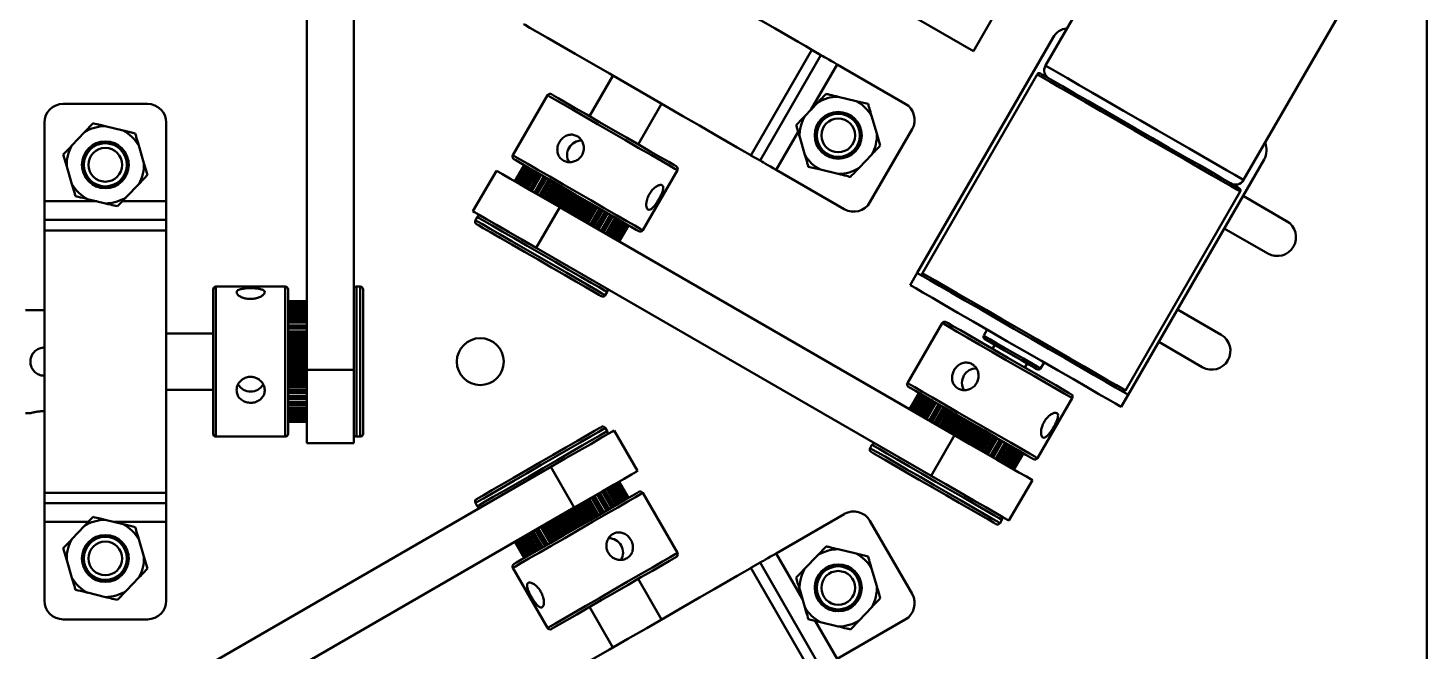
# Model space of a CAD drawing. Header units: millimetres. Extents: x 263 to 2983, y 441 to 2500.
# Drawn here: x 550.9 to 700.2, y 1465 to 1531.5 of the extents above; entities that cross this region are included whole.
import ezdxf

# ---------------------------------------------------------------- set-up
doc = ezdxf.new("R2010")
doc.units = ezdxf.units.MM
doc.header["$LTSCALE"] = 0.5
doc.layers.add('BOL', color=7, linetype='Continuous', lineweight=50)

msp = doc.modelspace()

# ---------------------------------------------------------------- linework, layer by layer
at = {"layer": 'BOL'}
for p, q in [((674.35, 1553.28), (659.45, 1527.47)), ((580.65, 1543.63), (580.65, 1495)), ((585.65, 1543.63), (585.65, 1495)), ((680.58, 1515.27), (695.48, 1541.08)), ((700.15, 1450.89), (700.15, 1540.89)), ((632.28, 1540.27), (651.77, 1529.02)), ((651.77, 1529.02), (654.22, 1533.27)), ((660.26, 1530.47), (645.76, 1505.36)), ((628.03, 1517.9), (634.53, 1529.16)), ((629, 1517.34), (635.5, 1528.6)), ((634.53, 1529.16), (635.5, 1528.6)), ((634.43, 1522.77), (637.22, 1527.61)), ((644.49, 1523.41), (637.22, 1527.61)), ((613.31, 1526.4), (610.81, 1522.07)), ((658.57, 1526.54), (646.32, 1505.32)), ((606.33, 1524.31), (602.63, 1517.91)), ((637.33, 1524.15), (639.24, 1523.69)), ((563.65, 1523.39), (554.65, 1523.39)), ((616, 1519.07), (618.5, 1523.4)), ((633.77, 1522.08), (635.12, 1523.5)), ((639.24, 1523.69), (640.53, 1523.38)), ((552.65, 1521.39), (552.65, 1513)), ((556.93, 1520.36), (557.85, 1521.32)), ((559.14, 1521.01), (561.05, 1520.55)), ((565.65, 1521.39), (565.65, 1513)), ((633.23, 1519.85), (632.85, 1521.12)), ((640.9, 1522.1), (641.45, 1520.22)), ((555.58, 1518.94), (556.93, 1520.36)), ((630.72, 1516.35), (633.06, 1520.41)), ((633.78, 1517.96), (633.23, 1519.85)), ((640.72, 1512.89), (645.22, 1520.68)), ((641.45, 1520.22), (641.83, 1518.95)), ((555.04, 1516.71), (554.66, 1517.98)), ((562.71, 1518.96), (563.27, 1517.08)), ((640.91, 1517.99), (639.56, 1516.56)), ((555.59, 1514.82), (555.04, 1516.71)), ((563.27, 1517.08), (563.64, 1515.81)), ((602.83, 1515.13), (603.83, 1516.86)), ((602.84, 1515.12), (603.84, 1516.86)), ((602.85, 1515.12), (603.85, 1516.85)), ((602.89, 1515.1), (603.89, 1516.83)), ((602.92, 1515.08), (603.92, 1516.81)), ((602.95, 1515.06), (603.95, 1516.8)), ((603.03, 1515.02), (604.03, 1516.75)), ((603.08, 1514.99), (604.08, 1516.72)), ((603.13, 1514.96), (604.13, 1516.69)), ((603.26, 1514.89), (604.26, 1516.62)), ((603.33, 1514.84), (604.33, 1516.58)), ((603.4, 1514.8), (604.4, 1516.53)), ((603.56, 1514.71), (604.56, 1516.44)), ((628.03, 1517.9), (629, 1517.34)), ((635.44, 1516.38), (634.15, 1516.69)), ((682.78, 1517.47), (668.28, 1492.36)), ((600.87, 1516.26), (598.37, 1511.93)), ((603.66, 1514.65), (604.66, 1516.39)), ((603.75, 1514.6), (604.75, 1516.33)), ((603.95, 1514.49), (604.95, 1516.22)), ((604.06, 1514.42), (605.06, 1516.15)), ((604.17, 1514.36), (605.17, 1516.09)), ((604.4, 1514.22), (605.4, 1515.96)), ((604.53, 1514.15), (605.53, 1515.88)), ((604.65, 1514.08), (605.65, 1515.81)), ((604.92, 1513.92), (605.92, 1515.66)), ((605.06, 1513.84), (606.06, 1515.58)), ((605.2, 1513.76), (606.2, 1515.5)), ((605.47, 1513.6), (606.47, 1515.34)), ((605.49, 1513.59), (606.49, 1515.33)), ((605.64, 1513.51), (606.64, 1515.24)), ((605.8, 1513.42), (606.8, 1515.15)), ((606.04, 1513.28), (607.04, 1515.01)), ((606.11, 1513.24), (607.11, 1514.97)), ((616.48, 1509.91), (620.18, 1516.31)), ((637.99, 1512.15), (630.72, 1516.35)), ((637.35, 1515.91), (635.44, 1516.38)), ((562.73, 1514.84), (561.37, 1513.42)), ((606.27, 1513.14), (607.27, 1514.88)), ((606.43, 1513.05), (607.43, 1514.78)), ((606.63, 1512.94), (607.63, 1514.67)), ((606.77, 1512.86), (607.77, 1514.59)), ((606.93, 1512.76), (607.93, 1514.49)), ((607.1, 1512.67), (608.1, 1514.4)), ((607.26, 1512.57), (608.26, 1514.31)), ((607.44, 1512.47), (608.44, 1514.2)), ((607.45, 1512.47), (608.45, 1514.2)), ((607.62, 1512.37), (608.62, 1514.1)), ((607.79, 1512.27), (608.79, 1514)), ((607.9, 1512.2), (608.9, 1513.93)), ((608.08, 1512.1), (609.08, 1513.83)), ((608.14, 1512.06), (609.14, 1513.8)), ((608.32, 1511.96), (609.32, 1513.7)), ((608.49, 1511.86), (609.49, 1513.6)), ((608.56, 1511.83), (609.56, 1513.56)), ((608.74, 1511.72), (609.74, 1513.45)), ((667.97, 1492.82), (680.22, 1514.04)), ((685.18, 1510.89), (680.53, 1513.57)), ((552.65, 1513), (552.65, 1511.02)), ((558.24, 1513), (552.65, 1513)), ((559.17, 1512.77), (557.26, 1513.24)), ((561.37, 1513.42), (560.46, 1512.46)), ((565.65, 1513), (560.97, 1513)), ((565.65, 1513), (565.65, 1511.02)), ((605.13, 1508.03), (607.63, 1512.36)), ((649.75, 1488.04), (607.63, 1512.36)), ((608.84, 1511.66), (609.84, 1513.39)), ((609.01, 1511.56), (610.01, 1513.29)), ((609.19, 1511.46), (610.19, 1513.19)), ((609.21, 1511.45), (610.21, 1513.18)), ((609.38, 1511.35), (610.38, 1513.08)), ((609.54, 1511.26), (610.54, 1512.99)), ((609.7, 1511.16), (610.7, 1512.9)), ((609.87, 1511.07), (610.87, 1512.8)), ((610.02, 1510.98), (611.02, 1512.71)), ((610.21, 1510.87), (611.21, 1512.6)), ((610.37, 1510.78), (611.37, 1512.51)), ((610.53, 1510.68), (611.53, 1512.42)), ((610.62, 1510.63), (611.62, 1512.36)), ((610.86, 1510.5), (611.86, 1512.23)), ((611.01, 1510.41), (612.01, 1512.14)), ((611.16, 1510.32), (612.16, 1512.05)), ((611.19, 1510.3), (612.19, 1512.03)), ((565.65, 1511.02), (552.65, 1511.02)), ((552.65, 1509.89), (552.65, 1511.02)), ((565.65, 1509.89), (565.65, 1511.02)), ((598.83, 1511.32), (598.63, 1510.98)), ((611.46, 1510.15), (612.46, 1511.88)), ((611.61, 1510.06), (612.61, 1511.8)), ((611.75, 1509.98), (612.75, 1511.72)), ((612.02, 1509.82), (613.02, 1511.56)), ((612.15, 1509.75), (613.15, 1511.48)), ((612.28, 1509.68), (613.28, 1511.41)), ((612.53, 1509.53), (613.53, 1511.27)), ((612.64, 1509.47), (613.64, 1511.2)), ((612.75, 1509.4), (613.75, 1511.14)), ((612.96, 1509.28), (613.96, 1511.01)), ((613.06, 1509.23), (614.06, 1510.96)), ((613.15, 1509.17), (614.15, 1510.9)), ((613.33, 1509.07), (614.33, 1510.8)), ((613.4, 1509.03), (614.4, 1510.76)), ((613.48, 1508.98), (614.48, 1510.71)), ((613.62, 1508.9), (614.62, 1510.64)), ((613.67, 1508.87), (614.67, 1510.6)), ((613.73, 1508.84), (614.73, 1510.57)), ((613.82, 1508.78), (614.82, 1510.52)), ((613.86, 1508.77), (614.86, 1510.5)), ((613.89, 1508.74), (614.89, 1510.48)), ((565.65, 1509.89), (552.65, 1509.89)), ((552.65, 1509.89), (552.65, 1481.89)), ((565.65, 1509.89), (565.65, 1481.89)), ((613.94, 1508.72), (614.94, 1510.45)), ((613.95, 1508.71), (614.95, 1510.44)), ((613.97, 1508.7), (614.97, 1510.43)), ((613.98, 1508.7), (614.98, 1510.43)), ((678.53, 1510.11), (683.18, 1507.43)), ((647.25, 1483.71), (605.13, 1508.03)), ((645.76, 1505.36), (645.01, 1504.06)), ((570.65, 1488.19), (570.65, 1503.59)), ((578.35, 1503.89), (570.95, 1503.89)), ((570.95, 1487.89), (570.95, 1503.89)), ((578.35, 1487.89), (578.35, 1503.89)), ((578.65, 1488.19), (578.65, 1503.59)), ((586.35, 1503.89), (585.95, 1503.89)), ((585.95, 1487.89), (585.95, 1503.89)), ((586.35, 1487.89), (586.35, 1503.89)), ((586.65, 1488.19), (586.65, 1503.59)), ((612.48, 1502.98), (612.68, 1503.32)), ((580.65, 1502.33), (578.65, 1502.33)), ((580.65, 1502.32), (578.65, 1502.32)), ((580.65, 1502.3), (578.65, 1502.3)), ((580.65, 1502.29), (578.65, 1502.29)), ((580.65, 1502.23), (578.65, 1502.23)), ((580.65, 1502.19), (578.65, 1502.19)), ((580.65, 1502.15), (578.65, 1502.15)), ((580.65, 1502.04), (578.65, 1502.04)), ((580.65, 1501.97), (578.65, 1501.97)), ((580.65, 1501.91), (578.65, 1501.91)), ((580.65, 1501.75), (578.65, 1501.75)), ((580.65, 1501.67), (578.65, 1501.67)), ((580.65, 1501.58), (578.65, 1501.58)), ((552.65, 1501.39), (550.65, 1501.39)), ((580.65, 1501.38), (578.65, 1501.38)), ((580.65, 1501.27), (578.65, 1501.27)), ((580.65, 1501.16), (578.65, 1501.16)), ((580.65, 1500.91), (578.65, 1500.91)), ((580.65, 1500.78), (578.65, 1500.78)), ((580.65, 1500.65), (578.65, 1500.65)), ((580.65, 1500.37), (578.65, 1500.37)), ((580.65, 1500.22), (578.65, 1500.22)), ((580.65, 1500.07), (578.65, 1500.07)), ((678.18, 1498.76), (673.53, 1501.45)), ((570.65, 1498.89), (565.65, 1498.89)), ((580.65, 1499.75), (578.65, 1499.75)), ((580.65, 1499.59), (578.65, 1499.59)), ((580.65, 1499.43), (578.65, 1499.43)), ((580.65, 1499.11), (578.65, 1499.11)), ((580.65, 1499.08), (578.65, 1499.08)), ((580.65, 1498.9), (578.65, 1498.9)), ((580.65, 1498.72), (578.65, 1498.72)), ((648.44, 1500), (644.74, 1493.59)), ((653.24, 1499.31), (652.86, 1498.66)), ((580.65, 1498.45), (578.65, 1498.45)), ((580.65, 1498.35), (578.65, 1498.35)), ((580.65, 1498.16), (578.65, 1498.16)), ((580.65, 1497.98), (578.65, 1497.98)), ((580.65, 1497.75), (578.65, 1497.75)), ((580.65, 1497.59), (578.65, 1497.59)), ((580.65, 1497.39), (578.65, 1497.39)), ((580.65, 1497.2), (578.65, 1497.2)), ((580.65, 1497.02), (578.65, 1497.02)), ((654.04, 1497.69), (653.79, 1497.26)), ((671.53, 1497.99), (676.18, 1495.3)), ((580.65, 1496.82), (578.65, 1496.82)), ((580.65, 1496.8), (578.65, 1496.8)), ((580.65, 1496.6), (578.65, 1496.6)), ((580.65, 1496.4), (578.65, 1496.4)), ((580.65, 1496.28), (578.65, 1496.28)), ((580.65, 1496.07), (578.65, 1496.07)), ((580.65, 1495.99), (578.65, 1495.99)), ((580.65, 1495.79), (578.65, 1495.79)), ((580.65, 1495.59), (578.65, 1495.59)), ((657.25, 1495.26), (657.5, 1495.69)), ((658.92, 1495.16), (659.3, 1495.81)), ((580.65, 1495.52), (578.65, 1495.52)), ((580.65, 1495.32), (578.65, 1495.32)), ((580.65, 1495.18), (578.65, 1495.18)), ((580.65, 1494.99), (578.65, 1494.99)), ((580.65, 1494.79), (578.65, 1494.79)), ((580.65, 1494.77), (578.65, 1494.77)), ((580.65, 1494.57), (578.65, 1494.57)), ((580.65, 1494.39), (578.65, 1494.39)), ((580.65, 1494.19), (578.65, 1494.19)), ((585.65, 1495), (580.65, 1495)), ((580.65, 1495), (580.65, 1487.19)), ((585.65, 1495), (585.65, 1487.19)), ((565.65, 1492.89), (570.65, 1492.89)), ((580.65, 1494), (578.65, 1494)), ((580.65, 1493.85), (578.65, 1493.85)), ((580.65, 1493.62), (578.65, 1493.62)), ((580.65, 1493.43), (578.65, 1493.43)), ((580.65, 1493.25), (578.65, 1493.25)), ((580.65, 1493.16), (578.65, 1493.16)), ((580.65, 1492.88), (578.65, 1492.88)), ((580.65, 1492.71), (578.65, 1492.71)), ((644.95, 1490.82), (645.95, 1492.55)), ((580.65, 1492.53), (578.65, 1492.53)), ((580.65, 1492.51), (578.65, 1492.51)), ((580.65, 1492.19), (578.65, 1492.19)), ((580.65, 1492.03), (578.65, 1492.03)), ((580.65, 1491.87), (578.65, 1491.87)), ((580.65, 1491.56), (578.65, 1491.56)), ((580.65, 1491.42), (578.65, 1491.42)), ((580.65, 1491.27), (578.65, 1491.27)), ((644.96, 1490.8), (645.96, 1492.54)), ((644.96, 1490.81), (645.96, 1492.54)), ((645, 1490.78), (646, 1492.52)), ((645.03, 1490.77), (646.03, 1492.5)), ((645.06, 1490.75), (646.06, 1492.48)), ((645.14, 1490.7), (646.14, 1492.43)), ((645.2, 1490.67), (646.2, 1492.4)), ((645.25, 1490.64), (646.25, 1492.37)), ((645.37, 1490.57), (646.37, 1492.3)), ((645.44, 1490.53), (646.44, 1492.26)), ((645.51, 1490.49), (646.51, 1492.22)), ((645.68, 1490.39), (646.68, 1492.12)), ((645.77, 1490.34), (646.77, 1492.07)), ((645.86, 1490.29), (646.86, 1492.02)), ((646.06, 1490.17), (647.06, 1491.9)), ((646.17, 1490.11), (647.17, 1491.84)), ((646.28, 1490.04), (647.28, 1491.78)), ((646.52, 1489.91), (647.52, 1491.64)), ((646.64, 1489.84), (647.64, 1491.57)), ((646.77, 1489.76), (647.77, 1491.5)), ((647.04, 1489.61), (648.04, 1491.34)), ((647.17, 1489.53), (648.17, 1491.26)), ((647.31, 1489.45), (648.31, 1491.18)), ((658.6, 1485.59), (662.3, 1492)), ((668.28, 1492.36), (667.53, 1491.06)), ((550.65, 1490.39), (551.17, 1490.39)), ((580.65, 1491), (578.65, 1491)), ((580.65, 1490.87), (578.65, 1490.87)), ((580.65, 1490.75), (578.65, 1490.75)), ((580.65, 1490.51), (578.65, 1490.51)), ((580.65, 1490.41), (578.65, 1490.41)), ((580.65, 1490.3), (578.65, 1490.3)), ((580.65, 1490.11), (578.65, 1490.11)), ((580.65, 1490.03), (578.65, 1490.03)), ((580.65, 1489.95), (578.65, 1489.95)), ((580.65, 1489.8), (578.65, 1489.8)), ((580.65, 1489.75), (578.65, 1489.75)), ((580.65, 1489.69), (578.65, 1489.69)), ((580.65, 1489.59), (578.65, 1489.59)), ((647.59, 1489.29), (648.59, 1491.02)), ((647.61, 1489.28), (648.61, 1491.01)), ((647.76, 1489.19), (648.76, 1490.92)), ((647.91, 1489.1), (648.91, 1490.84)), ((648.15, 1488.97), (649.15, 1490.7)), ((648.23, 1488.92), (649.23, 1490.65)), ((648.39, 1488.83), (649.39, 1490.56)), ((648.55, 1488.74), (649.55, 1490.47)), ((648.75, 1488.62), (649.75, 1490.35)), ((648.88, 1488.54), (649.88, 1490.28)), ((649.05, 1488.45), (650.05, 1490.18)), ((649.22, 1488.35), (650.22, 1490.08)), ((649.37, 1488.26), (650.37, 1489.99)), ((649.55, 1488.16), (650.55, 1489.89)), ((649.56, 1488.15), (650.56, 1489.88)), ((649.73, 1488.05), (650.73, 1489.78)), ((649.9, 1487.95), (650.9, 1489.68)), ((650.02, 1487.89), (651.02, 1489.62)), ((580.65, 1489.56), (578.65, 1489.56)), ((580.65, 1489.52), (578.65, 1489.52)), ((580.65, 1489.48), (578.65, 1489.48)), ((580.65, 1489.47), (578.65, 1489.47)), ((580.65, 1489.46), (578.65, 1489.46)), ((612.68, 1488.46), (612.48, 1488.81)), ((615.94, 1484.22), (613.44, 1488.55)), ((650.2, 1487.78), (651.2, 1489.52)), ((650.26, 1487.75), (651.26, 1489.48)), ((650.43, 1487.65), (651.43, 1489.38)), ((650.6, 1487.55), (651.6, 1489.28)), ((650.67, 1487.51), (651.67, 1489.24)), ((650.85, 1487.41), (651.85, 1489.14)), ((650.96, 1487.35), (651.96, 1489.08)), ((651.13, 1487.25), (652.13, 1488.98)), ((651.3, 1487.15), (652.3, 1488.88)), ((651.32, 1487.14), (652.32, 1488.87)), ((651.5, 1487.03), (652.5, 1488.76)), ((651.65, 1486.95), (652.65, 1488.68)), ((651.82, 1486.85), (652.82, 1488.58)), ((651.99, 1486.75), (652.99, 1488.48)), ((652.13, 1486.67), (653.13, 1488.4)), ((652.32, 1486.56), (653.32, 1488.29)), ((652.49, 1486.46), (653.49, 1488.19)), ((652.65, 1486.37), (653.65, 1488.1)), ((570.95, 1487.89), (578.35, 1487.89)), ((580.65, 1487.19), (585.65, 1487.19)), ((585.95, 1487.89), (586.35, 1487.89)), ((640.94, 1487.01), (640.74, 1486.66)), ((647.25, 1483.71), (649.75, 1488.04)), ((652.74, 1486.32), (653.74, 1488.05)), ((652.97, 1486.18), (653.97, 1487.91)), ((653.12, 1486.09), (654.12, 1487.83)), ((653.28, 1486.01), (654.28, 1487.74)), ((653.31, 1485.99), (654.31, 1487.72)), ((653.58, 1485.83), (654.58, 1487.56)), ((653.72, 1485.75), (654.72, 1487.48)), ((653.86, 1485.67), (654.86, 1487.4)), ((654.14, 1485.51), (655.14, 1487.24)), ((654.27, 1485.43), (655.27, 1487.17)), ((654.39, 1485.36), (655.39, 1487.09)), ((654.64, 1485.22), (655.64, 1486.95)), ((654.75, 1485.15), (655.75, 1486.89)), ((654.86, 1485.09), (655.86, 1486.82)), ((655.08, 1484.97), (656.08, 1486.7)), ((655.17, 1484.91), (656.17, 1486.64)), ((655.27, 1484.86), (656.27, 1486.59)), ((655.44, 1484.75), (656.44, 1486.49)), ((655.52, 1484.71), (656.52, 1486.44)), ((655.59, 1484.67), (656.59, 1486.4)), ((655.73, 1484.59), (656.73, 1486.32)), ((655.79, 1484.56), (656.79, 1486.29)), ((655.84, 1484.52), (656.84, 1486.26)), ((655.94, 1484.47), (656.94, 1486.2)), ((655.97, 1484.45), (656.97, 1486.18)), ((656.01, 1484.43), (657.01, 1486.16)), ((656.06, 1484.4), (657.06, 1486.13)), ((656.07, 1484.39), (657.07, 1486.13)), ((656.08, 1484.39), (657.08, 1486.12)), ((656.09, 1484.38), (657.09, 1486.11)), ((564.56, 1460.33), (606.67, 1484.65)), ((606.67, 1484.65), (609.17, 1480.32)), ((612.28, 1482.11), (613.28, 1480.38)), ((612.4, 1482.18), (613.4, 1480.45)), ((612.64, 1482.32), (613.64, 1480.58)), ((612.75, 1482.38), (613.75, 1480.65)), ((612.86, 1482.44), (613.86, 1480.71)), ((613.06, 1482.56), (614.06, 1480.83)), ((613.15, 1482.61), (614.15, 1480.88)), ((613.24, 1482.66), (614.24, 1480.93)), ((613.41, 1482.76), (614.41, 1481.03)), ((613.48, 1482.8), (614.48, 1481.07)), ((613.55, 1482.84), (614.55, 1481.11)), ((613.68, 1482.91), (614.68, 1481.18)), ((613.73, 1482.94), (614.73, 1481.21)), ((613.78, 1482.97), (614.78, 1481.24)), ((613.86, 1483.02), (614.86, 1481.29)), ((613.89, 1483.04), (614.89, 1481.31)), ((613.92, 1483.06), (614.92, 1481.32)), ((613.96, 1483.08), (614.96, 1481.34)), ((613.97, 1483.08), (614.97, 1481.35)), ((613.98, 1483.09), (614.98, 1481.36)), ((655.55, 1478.92), (658.05, 1483.25)), ((565.65, 1481.89), (552.65, 1481.89)), ((552.65, 1481.89), (552.65, 1480.77)), ((565.65, 1480.77), (552.65, 1480.77)), ((552.65, 1478.79), (552.65, 1480.77)), ((565.65, 1481.89), (565.65, 1480.77)), ((565.65, 1478.79), (565.65, 1480.77)), ((598.63, 1480.81), (598.83, 1480.46)), ((609.71, 1480.62), (610.71, 1478.89)), ((609.87, 1480.72), (610.87, 1478.99)), ((610.04, 1480.82), (611.04, 1479.08)), ((610.17, 1480.89), (611.17, 1479.16)), ((610.38, 1481.01), (611.38, 1479.28)), ((610.54, 1481.1), (611.54, 1479.37)), ((610.7, 1481.19), (611.7, 1479.46)), ((610.77, 1481.24), (611.77, 1479.51)), ((611.01, 1481.38), (612.01, 1479.64)), ((611.16, 1481.46), (612.16, 1479.73)), ((611.31, 1481.55), (612.31, 1479.82)), ((611.33, 1481.56), (612.33, 1479.83)), ((611.61, 1481.72), (612.61, 1479.99)), ((611.75, 1481.8), (612.75, 1480.07)), ((611.89, 1481.88), (612.89, 1480.15)), ((612.15, 1482.04), (613.15, 1480.3)), ((620.18, 1475.47), (616.48, 1481.88)), ((556.93, 1478.36), (557.85, 1479.32)), ((567.06, 1456), (609.17, 1480.32)), ((607.1, 1479.12), (608.1, 1477.39)), ((607.27, 1479.22), (608.27, 1477.49)), ((607.42, 1479.3), (608.42, 1477.57)), ((607.6, 1479.41), (608.6, 1477.67)), ((607.62, 1479.42), (608.62, 1477.69)), ((607.79, 1479.52), (608.79, 1477.79)), ((607.97, 1479.62), (608.97, 1477.89)), ((608.07, 1479.68), (609.07, 1477.95)), ((608.25, 1479.78), (609.25, 1478.05)), ((608.32, 1479.82), (609.32, 1478.09)), ((608.49, 1479.92), (609.49, 1478.19)), ((608.66, 1480.02), (609.66, 1478.29)), ((608.72, 1480.06), (609.72, 1478.32)), ((608.9, 1480.16), (609.9, 1478.43)), ((609.02, 1480.22), (610.02, 1478.49)), ((609.19, 1480.32), (610.19, 1478.59)), ((609.36, 1480.42), (610.36, 1478.69)), ((609.37, 1480.43), (610.37, 1478.7)), ((609.55, 1480.53), (610.55, 1478.8)), ((630.72, 1475.43), (637.99, 1479.63)), ((552.65, 1478.79), (552.65, 1470.39)), ((557.34, 1478.79), (552.65, 1478.79)), ((555.58, 1476.94), (556.93, 1478.36)), ((559.14, 1479.01), (561.05, 1478.55)), ((565.65, 1478.79), (560.07, 1478.79)), ((565.65, 1478.79), (565.65, 1470.39)), ((604.53, 1477.63), (605.53, 1475.9)), ((604.66, 1477.71), (605.66, 1475.97)), ((604.78, 1477.78), (605.78, 1476.05)), ((605.06, 1477.94), (606.06, 1476.21)), ((605.2, 1478.02), (606.2, 1476.29)), ((605.34, 1478.1), (606.34, 1476.37)), ((605.61, 1478.26), (606.61, 1476.53)), ((605.65, 1478.28), (606.65, 1476.55)), ((605.8, 1478.37), (606.8, 1476.63)), ((605.95, 1478.45), (606.95, 1476.72)), ((606.18, 1478.59), (607.18, 1476.86)), ((606.27, 1478.64), (607.27, 1476.91)), ((606.44, 1478.73), (607.44, 1477)), ((606.6, 1478.83), (607.6, 1477.1)), ((606.79, 1478.94), (607.79, 1477.21)), ((606.94, 1479.02), (607.94, 1477.29)), ((640.72, 1478.9), (645.22, 1471.1)), ((654.6, 1478.66), (654.8, 1479.01)), ((562.71, 1476.96), (563.27, 1475.08)), ((602.83, 1476.65), (603.83, 1474.92)), ((602.84, 1476.66), (603.84, 1474.93)), ((602.85, 1476.67), (603.85, 1474.93)), ((602.86, 1476.67), (603.86, 1474.94)), ((602.92, 1476.7), (603.92, 1474.97)), ((602.95, 1476.72), (603.95, 1474.99)), ((602.98, 1476.74), (603.98, 1475.01)), ((603.08, 1476.8), (604.08, 1475.06)), ((603.14, 1476.83), (604.14, 1475.1)), ((603.19, 1476.86), (604.19, 1475.13)), ((603.33, 1476.94), (604.33, 1475.21)), ((603.4, 1476.98), (604.4, 1475.25)), ((603.48, 1477.03), (604.48, 1475.29)), ((603.65, 1477.13), (604.65, 1475.4)), ((603.75, 1477.18), (604.75, 1475.45)), ((603.84, 1477.24), (604.84, 1475.51)), ((604.06, 1477.36), (605.06, 1475.63)), ((604.17, 1477.43), (605.17, 1475.69)), ((604.28, 1477.49), (605.28, 1475.76)), ((635.12, 1475.22), (636.04, 1476.18)), ((555.04, 1474.71), (554.66, 1475.98)), ((555.59, 1472.82), (555.04, 1474.71)), ((563.27, 1475.08), (563.64, 1473.81)), ((630.72, 1475.43), (633.51, 1470.6)), ((633.77, 1473.8), (635.12, 1475.22)), ((637.33, 1475.87), (639.24, 1475.41)), ((639.24, 1475.41), (640.53, 1475.1)), ((602.63, 1473.88), (606.33, 1467.47)), ((628.03, 1473.88), (629, 1474.44)), ((628.03, 1473.88), (634.53, 1462.62)), ((629, 1474.44), (635.5, 1463.18)), ((640.9, 1473.82), (641.45, 1471.94)), ((562.73, 1472.84), (561.37, 1471.42)), ((618.5, 1468.38), (616, 1472.71)), ((559.17, 1470.77), (557.26, 1471.24)), ((561.37, 1471.42), (560.46, 1470.46)), ((633.78, 1469.68), (633.23, 1471.56)), ((610.81, 1469.71), (613.31, 1465.38)), ((640.91, 1469.7), (639.56, 1468.28)), ((563.65, 1468.39), (554.65, 1468.39)), ((635.44, 1468.09), (634.15, 1468.41)), ((634.88, 1468.23), (637.22, 1464.17)), ((637.35, 1467.63), (635.44, 1468.09)), ((637.22, 1464.17), (644.49, 1468.37)), ((639.56, 1468.28), (638.64, 1467.32))]:
    msp.add_line(p, q, dxfattribs=at)
at = {"layer": 'BOL', "flags": 128}
for points in [[(634.53, 1529.16), (634.36, 1529.26), (633.87, 1529.54), (633.07, 1530.01), (631.97, 1530.64), (630.62, 1531.42), (629.04, 1532.33), (627.27, 1533.35), (625.38, 1534.44), (623.41, 1535.58), (621.4, 1536.74), (619.43, 1537.88), (617.53, 1538.97), (615.77, 1539.99), (614.19, 1540.9), (612.84, 1541.69), (611.74, 1542.32), (610.94, 1542.78), (610.44, 1543.07), (610.28, 1543.16)], [(628.03, 1517.9), (627.86, 1518), (627.37, 1518.28), (626.57, 1518.75), (625.47, 1519.38), (624.12, 1520.16), (622.54, 1521.07), (620.77, 1522.09), (618.88, 1523.19), (616.91, 1524.33), (614.9, 1525.48), (612.93, 1526.62), (611.03, 1527.72), (609.27, 1528.73), (607.69, 1529.64), (606.34, 1530.43), (605.24, 1531.06), (604.44, 1531.52), (603.94, 1531.81), (603.78, 1531.9)], [(637.22, 1527.61), (636.91, 1527.79), (636.61, 1527.96), (636.33, 1528.12), (636.08, 1528.27), (635.86, 1528.39), (635.69, 1528.49), (635.57, 1528.56), (635.5, 1528.6)], [(659.45, 1527.47), (659.6, 1527.39), (660.06, 1527.12), (660.79, 1526.7), (661.8, 1526.12), (663.04, 1525.4), (664.48, 1524.57), (666.08, 1523.65), (667.79, 1522.66), (669.57, 1521.63), (671.36, 1520.6), (673.11, 1519.59), (674.78, 1518.63), (676.3, 1517.75), (677.65, 1516.97), (678.77, 1516.32), (679.65, 1515.81), (680.24, 1515.47), (680.55, 1515.3), (680.58, 1515.27)], [(680.22, 1514.04), (680.18, 1514.06), (679.87, 1514.24), (679.26, 1514.6), (678.36, 1515.11), (677.21, 1515.78), (675.83, 1516.57), (674.27, 1517.48), (672.56, 1518.46), (670.77, 1519.5), (668.93, 1520.56), (667.11, 1521.61), (665.36, 1522.62), (663.72, 1523.57), (662.24, 1524.42), (660.97, 1525.15), (659.94, 1525.75), (659.19, 1526.18), (658.72, 1526.45), (658.57, 1526.54), (658.57, 1526.54)], [(658.91, 1526.63), (659.06, 1526.54), (659.52, 1526.28), (660.26, 1525.85), (661.26, 1525.27), (662.51, 1524.55), (663.96, 1523.72), (665.56, 1522.79), (667.28, 1521.8), (669.07, 1520.77), (670.87, 1519.73), (672.62, 1518.71), (674.29, 1517.75), (675.83, 1516.87), (677.18, 1516.09), (678.31, 1515.43), (679.19, 1514.93), (679.78, 1514.58), (680.09, 1514.4), (680.13, 1514.38)], [(606.33, 1524.31), (606.33, 1524.31), (606.55, 1524.18), (607.09, 1523.87), (607.91, 1523.4), (608.98, 1522.78), (610.26, 1522.04), (611.67, 1521.23), (613.16, 1520.37), (614.65, 1519.51), (616.07, 1518.68), (617.37, 1517.94), (618.47, 1517.3), (619.33, 1516.81), (619.9, 1516.47), (620.17, 1516.32), (620.18, 1516.31)], [(606.74, 1524.42), (606.74, 1524.42), (606.95, 1524.3), (607.47, 1524), (608.26, 1523.54), (609.29, 1522.95), (610.52, 1522.24), (611.88, 1521.45), (613.31, 1520.63), (614.75, 1519.8), (616.12, 1519.01), (617.36, 1518.29), (618.43, 1517.67), (619.25, 1517.2), (619.8, 1516.88), (620.06, 1516.73), (620.07, 1516.72)], [(634.85, 1520.01), (635.01, 1520.9), (635.49, 1521.69), (636.19, 1522.24), (637.23, 1522.52), (638.3, 1522.33), (639.08, 1521.81), (639.63, 1521.01), (639.83, 1520.08), (639.67, 1519.14), (639.15, 1518.32), (638.38, 1517.77), (637.45, 1517.55), (636.49, 1517.69), (635.65, 1518.2), (635.06, 1519.04), (634.85, 1520.01), (634.85, 1520.01)], [(560.42, 1514.75), (559.57, 1514.44), (558.64, 1514.46), (557.81, 1514.79), (557.05, 1515.55), (556.69, 1516.57), (556.74, 1517.51), (557.16, 1518.39), (557.87, 1519.02), (558.76, 1519.35), (559.74, 1519.31), (560.59, 1518.93), (561.25, 1518.23), (561.61, 1517.32), (561.58, 1516.34), (561.16, 1515.42), (560.42, 1514.75), (560.42, 1514.75)], [(602.63, 1517.91), (602.63, 1517.9), (602.85, 1517.77), (603.39, 1517.46), (604.21, 1516.99), (605.28, 1516.37), (606.56, 1515.64), (607.97, 1514.82), (609.46, 1513.96), (610.95, 1513.1), (612.37, 1512.28), (613.67, 1511.53), (614.77, 1510.89), (615.63, 1510.4), (616.2, 1510.07), (616.47, 1509.91), (616.48, 1509.91)], [(602.74, 1517.5), (602.74, 1517.49), (602.95, 1517.37), (603.47, 1517.07), (604.26, 1516.61), (605.29, 1516.02), (606.52, 1515.31), (607.88, 1514.53), (609.31, 1513.7), (610.75, 1512.87), (612.12, 1512.08), (613.36, 1511.36), (614.43, 1510.75), (615.25, 1510.27), (615.8, 1509.95), (616.06, 1509.8), (616.07, 1509.8)], [(630.72, 1516.35), (630.41, 1516.53), (630.11, 1516.7), (629.83, 1516.86), (629.58, 1517.01), (629.36, 1517.13), (629.19, 1517.23), (629.07, 1517.3), (629, 1517.34)], [(607.63, 1512.36), (606.09, 1513.25), (604.65, 1514.08), (603.37, 1514.82), (602.32, 1515.43), (601.53, 1515.88), (601.04, 1516.17), (600.87, 1516.26), (600.87, 1516.26)], [(605.13, 1508.03), (603.59, 1508.92), (602.15, 1509.75), (600.87, 1510.49), (599.82, 1511.1), (599.03, 1511.55), (598.54, 1511.84), (598.37, 1511.93), (598.37, 1511.93)], [(598.63, 1510.98), (598.63, 1510.97), (598.85, 1510.85), (599.39, 1510.54), (600.21, 1510.06), (601.28, 1509.44), (602.56, 1508.71), (603.97, 1507.89), (605.46, 1507.03), (606.95, 1506.17), (608.37, 1505.35), (609.67, 1504.6), (610.77, 1503.96), (611.63, 1503.47), (612.2, 1503.14), (612.47, 1502.99), (612.48, 1502.98)], [(598.74, 1510.57), (598.74, 1510.56), (598.95, 1510.44), (599.47, 1510.14), (600.26, 1509.69), (601.29, 1509.09), (602.52, 1508.38), (603.88, 1507.6), (605.31, 1506.77), (606.75, 1505.94), (608.12, 1505.15), (609.36, 1504.43), (610.43, 1503.82), (611.25, 1503.34), (611.8, 1503.02), (612.06, 1502.88), (612.07, 1502.87)], [(598.83, 1511.32), (598.83, 1511.32), (599.05, 1511.19), (599.59, 1510.88), (600.41, 1510.41), (601.48, 1509.79), (602.76, 1509.05), (604.17, 1508.24), (605.66, 1507.38), (607.15, 1506.52), (608.57, 1505.69), (609.87, 1504.95), (610.97, 1504.31), (611.83, 1503.82), (612.4, 1503.48), (612.67, 1503.33), (612.68, 1503.32)], [(645.76, 1505.36), (645.91, 1505.27), (646.37, 1505), (647.12, 1504.57), (648.13, 1503.99), (649.39, 1503.26), (650.86, 1502.41), (652.5, 1501.47), (654.25, 1500.45), (656.09, 1499.39), (657.95, 1498.32), (659.78, 1497.26), (661.54, 1496.25), (663.18, 1495.3), (664.64, 1494.45), (665.9, 1493.73), (666.92, 1493.14), (667.67, 1492.71), (668.12, 1492.45), (668.28, 1492.36)], [(646.32, 1505.32), (646.47, 1505.23), (646.94, 1504.97), (647.69, 1504.53), (648.72, 1503.94), (649.99, 1503.2), (651.47, 1502.35), (653.11, 1501.4), (654.86, 1500.39), (656.68, 1499.34), (658.52, 1498.28), (660.31, 1497.24), (662.02, 1496.26), (663.58, 1495.36), (664.96, 1494.56), (666.11, 1493.89), (667.01, 1493.38), (667.62, 1493.02), (667.93, 1492.85), (667.97, 1492.82)], [(645.01, 1504.06), (645.16, 1503.97), (645.62, 1503.71), (646.37, 1503.27), (647.38, 1502.69), (648.64, 1501.96), (650.11, 1501.11), (651.75, 1500.17), (653.5, 1499.15), (655.34, 1498.09), (657.2, 1497.02), (659.03, 1495.96), (660.79, 1494.95), (662.43, 1494), (663.89, 1493.16), (665.15, 1492.43), (666.17, 1491.84), (666.92, 1491.41), (667.37, 1491.15), (667.53, 1491.06)], [(648.85, 1500.11), (648.86, 1500.11), (649.07, 1499.98), (649.58, 1499.68), (650.38, 1499.23), (651.41, 1498.63), (652.63, 1497.92), (653.99, 1497.14), (655.43, 1496.31), (656.86, 1495.48), (658.23, 1494.69), (659.48, 1493.97), (660.54, 1493.36), (661.37, 1492.88), (661.92, 1492.56), (662.17, 1492.42), (662.19, 1492.41)], [(648.44, 1500), (648.45, 1500), (648.67, 1499.87), (649.2, 1499.56), (650.03, 1499.08), (651.1, 1498.46), (652.37, 1497.73), (653.78, 1496.91), (655.27, 1496.05), (656.76, 1495.19), (658.19, 1494.37), (659.48, 1493.62), (660.59, 1492.99), (661.44, 1492.49), (662.02, 1492.16), (662.28, 1492.01), (662.3, 1492)], [(652.86, 1498.66), (653.03, 1498.56), (653.5, 1498.29), (654.24, 1497.87), (655.15, 1497.34), (656.14, 1496.76), (657.11, 1496.21), (657.95, 1495.72), (658.56, 1495.37), (658.88, 1495.18), (658.92, 1495.16)], [(658.58, 1495.07), (658.54, 1495.09), (658.24, 1495.26), (657.67, 1495.59), (656.9, 1496.04), (656, 1496.56), (655.08, 1497.09), (654.23, 1497.58), (653.55, 1497.97), (653.11, 1498.23), (652.95, 1498.32)], [(644.74, 1493.59), (644.75, 1493.59), (644.97, 1493.46), (645.5, 1493.15), (646.33, 1492.67), (647.4, 1492.06), (648.67, 1491.32), (650.08, 1490.5), (651.57, 1489.65), (653.06, 1488.78), (654.49, 1487.96), (655.78, 1487.21), (656.89, 1486.58), (657.74, 1486.08), (658.32, 1485.75), (658.58, 1485.6), (658.6, 1485.59)], [(644.85, 1493.18), (644.86, 1493.18), (645.07, 1493.05), (645.58, 1492.76), (646.38, 1492.3), (647.41, 1491.7), (648.63, 1491), (649.99, 1490.21), (651.43, 1489.38), (652.86, 1488.56), (654.23, 1487.76), (655.48, 1487.04), (656.54, 1486.43), (657.37, 1485.95), (657.92, 1485.64), (658.17, 1485.49), (658.19, 1485.48)], [(612.48, 1488.81), (612.48, 1488.8), (612.25, 1488.68), (611.72, 1488.37), (610.9, 1487.89), (609.82, 1487.27), (608.55, 1486.54), (607.14, 1485.72), (605.65, 1484.86), (604.16, 1484), (602.73, 1483.18), (601.44, 1482.43), (600.34, 1481.79), (599.48, 1481.3), (598.9, 1480.97), (598.64, 1480.82), (598.63, 1480.81)], [(612.07, 1488.92), (612.07, 1488.91), (611.85, 1488.79), (611.34, 1488.49), (610.55, 1488.04), (609.51, 1487.44), (608.29, 1486.73), (606.93, 1485.95), (605.5, 1485.12), (604.06, 1484.29), (602.69, 1483.5), (601.44, 1482.78), (600.38, 1482.17), (599.56, 1481.69), (599, 1481.37), (598.75, 1481.23), (598.74, 1481.22)], [(612.68, 1488.46), (612.68, 1488.46), (612.45, 1488.33), (611.92, 1488.02), (611.1, 1487.54), (610.02, 1486.93), (608.75, 1486.19), (607.34, 1485.37), (605.85, 1484.52), (604.36, 1483.65), (602.93, 1482.83), (601.64, 1482.08), (600.54, 1481.45), (599.68, 1480.95), (599.1, 1480.62), (598.84, 1480.47), (598.83, 1480.46)], [(606.67, 1484.65), (608.22, 1485.54), (609.66, 1486.37), (610.93, 1487.1), (611.99, 1487.71), (612.78, 1488.17), (613.27, 1488.45), (613.44, 1488.55), (613.44, 1488.55)], [(640.74, 1486.66), (640.75, 1486.66), (640.97, 1486.53), (641.5, 1486.22), (642.33, 1485.75), (643.4, 1485.13), (644.67, 1484.39), (646.08, 1483.58), (647.57, 1482.72), (649.06, 1481.86), (650.49, 1481.03), (651.78, 1480.29), (652.89, 1479.65), (653.74, 1479.15), (654.32, 1478.82), (654.58, 1478.67), (654.6, 1478.66)], [(640.94, 1487.01), (640.95, 1487.01), (641.17, 1486.88), (641.7, 1486.57), (642.53, 1486.09), (643.6, 1485.47), (644.87, 1484.74), (646.28, 1483.92), (647.77, 1483.06), (649.26, 1482.2), (650.69, 1481.38), (651.98, 1480.63), (653.09, 1480), (653.94, 1479.5), (654.52, 1479.17), (654.78, 1479.02), (654.8, 1479.01)], [(658.05, 1483.25), (657.89, 1483.34), (657.41, 1483.62), (656.62, 1484.07), (655.57, 1484.68), (654.3, 1485.41), (652.86, 1486.24), (651.32, 1487.13), (649.75, 1488.04)], [(640.85, 1486.25), (640.86, 1486.25), (641.07, 1486.13), (641.58, 1485.83), (642.38, 1485.37), (643.41, 1484.77), (644.63, 1484.07), (645.99, 1483.28), (647.43, 1482.46), (648.86, 1481.63), (650.23, 1480.83), (651.48, 1480.12), (652.54, 1479.5), (653.37, 1479.03), (653.92, 1478.71), (654.17, 1478.56), (654.19, 1478.55)], [(609.17, 1480.32), (610.72, 1481.21), (612.16, 1482.04), (613.43, 1482.77), (614.49, 1483.38), (615.28, 1483.84), (615.77, 1484.12), (615.94, 1484.22), (615.94, 1484.22)], [(655.55, 1478.92), (655.39, 1479.01), (654.91, 1479.29), (654.12, 1479.74), (653.07, 1480.35), (651.8, 1481.08), (650.36, 1481.91), (648.82, 1482.8), (647.25, 1483.71)], [(616.48, 1481.88), (616.48, 1481.88), (616.25, 1481.75), (615.72, 1481.44), (614.9, 1480.96), (613.82, 1480.34), (612.55, 1479.61), (611.14, 1478.79), (609.65, 1477.93), (608.16, 1477.07), (606.73, 1476.25), (605.44, 1475.5), (604.34, 1474.87), (603.48, 1474.37), (602.9, 1474.04), (602.64, 1473.89), (602.63, 1473.88)], [(616.07, 1481.99), (616.07, 1481.99), (615.85, 1481.86), (615.34, 1481.56), (614.55, 1481.11), (613.51, 1480.51), (612.29, 1479.8), (610.93, 1479.02), (609.5, 1478.19), (608.06, 1477.36), (606.69, 1476.57), (605.44, 1475.85), (604.38, 1475.24), (603.56, 1474.76), (603, 1474.44), (602.75, 1474.3), (602.74, 1474.29)], [(560.42, 1472.75), (559.57, 1472.44), (558.64, 1472.46), (557.81, 1472.79), (557.05, 1473.55), (556.69, 1474.57), (556.74, 1475.51), (557.16, 1476.39), (557.87, 1477.02), (558.76, 1477.35), (559.74, 1477.31), (560.59, 1476.93), (561.25, 1476.23), (561.61, 1475.32), (561.58, 1474.34), (561.16, 1473.42), (560.42, 1472.75), (560.42, 1472.75)], [(620.18, 1475.47), (620.18, 1475.47), (619.95, 1475.34), (619.42, 1475.03), (618.6, 1474.55), (617.52, 1473.93), (616.25, 1473.2), (614.84, 1472.38), (613.35, 1471.53), (611.86, 1470.66), (610.43, 1469.84), (609.14, 1469.09), (608.04, 1468.46), (607.18, 1467.96), (606.6, 1467.63), (606.34, 1467.48), (606.33, 1467.47)], [(620.07, 1475.06), (620.07, 1475.06), (619.85, 1474.93), (619.34, 1474.64), (618.55, 1474.18), (617.51, 1473.58), (616.29, 1472.88), (614.93, 1472.09), (613.5, 1471.26), (612.06, 1470.43), (610.69, 1469.64), (609.44, 1468.92), (608.38, 1468.31), (607.56, 1467.83), (607, 1467.52), (606.75, 1467.37), (606.74, 1467.36)], [(630.72, 1475.43), (630.41, 1475.25), (630.11, 1475.08), (629.83, 1474.92), (629.58, 1474.78), (629.36, 1474.65), (629.19, 1474.55), (629.07, 1474.48), (629, 1474.44)], [(603.78, 1459.88), (603.94, 1459.98), (604.44, 1460.26), (605.24, 1460.72), (606.34, 1461.36), (607.69, 1462.14), (609.27, 1463.05), (611.03, 1464.07), (612.93, 1465.16), (614.9, 1466.3), (616.91, 1467.46), (618.88, 1468.6), (620.77, 1469.69), (622.54, 1470.71), (624.12, 1471.62), (625.47, 1472.4), (626.57, 1473.04), (627.37, 1473.5), (627.86, 1473.78), (628.03, 1473.88)], [(638.57, 1473.92), (639.26, 1473.34), (639.71, 1472.53), (639.83, 1471.64), (639.55, 1470.6), (638.85, 1469.77), (638.01, 1469.35), (637.04, 1469.28), (636.14, 1469.57), (635.41, 1470.18), (634.95, 1471.04), (634.86, 1471.98), (635.13, 1472.9), (635.74, 1473.66), (636.6, 1474.13), (637.62, 1474.22), (638.57, 1473.92), (638.57, 1473.92)]]:
    msp.add_lwpolyline(points, dxfattribs=at)
at = {"layer": 'BOL'}
for centre, radius in [((637.34, 1520.03), 2.5), ((637.34, 1520.03), 2.3), ((637.34, 1520.03), 1.8), ((559.15, 1516.89), 2.5), ((559.15, 1516.89), 2.3), ((559.15, 1516.89), 1.8), ((599.15, 1495.89), 2.5), ((559.15, 1474.89), 2.5), ((559.15, 1474.89), 2.3), ((559.15, 1474.89), 1.8), ((637.34, 1471.75), 2.5), ((637.34, 1471.75), 2.3), ((637.34, 1471.75), 1.8)]:
    msp.add_circle(centre, radius, dxfattribs=at)
for centre, radius, start, end in [((661.99, 1529.47), 2, 96.8699, 150), ((660.32, 1526.97), 1, 150, 240), ((658.78, 1526.42), 0.25, 60, 150), ((606.59, 1524.16), 0.3, 60, 150), ((637.34, 1520.03), 4.12, 90.1872, 122.5977), ((554.65, 1521.39), 2, 90, 180), ((563.65, 1521.39), 2, 0, 90), ((637.34, 1520.03), 4.12, 30.1872, 62.5977), ((643.49, 1521.68), 2, 330, 60), ((559.15, 1516.89), 4.12, 90.1872, 122.5977), ((637.34, 1520.03), 4.12, 150.1872, 182.5977), ((559.15, 1516.89), 4.12, 30.1872, 62.5977), ((609.97, 1517.93), 1.55, 90.2657, 209.7112), ((637.34, 1520.03), 4.12, 330.1872, 2.5977), ((559.15, 1516.89), 4.12, 150.1872, 182.5977), ((637.34, 1520.03), 4.12, 210.1872, 242.5977), ((681.04, 1518.47), 2, 330, 23.1301), ((559.15, 1516.89), 4.12, 330.1872, 2.5977), ((602.89, 1517.76), 0.3, 150, 240), ((619.92, 1516.46), 0.3, 330, 60), ((637.34, 1520.03), 4.12, 270.1872, 302.5977), ((679.72, 1515.77), 1, 240, 330), ((559.15, 1516.89), 4.12, 210.1872, 242.5977), ((680, 1514.17), 0.25, 330, 60), ((559.15, 1516.89), 4.12, 270.1872, 302.5977), ((638.99, 1513.89), 2, 240, 330), ((598.89, 1510.83), 0.3, 150, 240), ((599.09, 1511.17), 0.3, 60, 150), ((684.18, 1509.16), 2, 240, 60), ((616.22, 1510.06), 0.3, 240, 330), ((646.53, 1505.2), 0.25, 150, 240), ((570.95, 1503.59), 0.3, 90, 180), ((578.35, 1503.59), 0.3, 0, 90), ((585.95, 1503.59), 0.3, 90, 180), ((586.35, 1503.59), 0.3, 0, 90), ((612.42, 1503.47), 0.3, 330, 60), ((612.22, 1503.13), 0.3, 240, 330), ((648.7, 1499.85), 0.3, 60, 150), ((653.08, 1498.53), 0.25, 150, 240), ((677.18, 1497.03), 2, 240, 60), ((652.09, 1493.62), 1.55, 90.2657, 209.7112), ((658.71, 1495.28), 0.25, 240, 330), ((574.65, 1494.24), 1.55, 210.2642, 329.7128), ((645, 1493.44), 0.3, 150, 240), ((667.75, 1492.95), 0.25, 240, 330), ((662.04, 1492.15), 0.3, 330, 60), ((570.95, 1488.19), 0.3, 180, 270), ((578.35, 1488.19), 0.3, 270, 0), ((585.95, 1488.19), 0.3, 180, 270), ((586.35, 1488.19), 0.3, 270, 0), ((612.22, 1488.66), 0.3, 30, 120), ((612.42, 1488.31), 0.3, 300, 30), ((641, 1486.51), 0.3, 150, 240), ((641.2, 1486.86), 0.3, 60, 150), ((658.34, 1485.74), 0.3, 240, 330), ((598.89, 1480.96), 0.3, 120, 210), ((616.22, 1481.73), 0.3, 30, 120), ((599.09, 1480.61), 0.3, 210, 300), ((638.99, 1477.9), 2, 30, 120), ((654.54, 1479.16), 0.3, 330, 60), ((559.15, 1474.89), 4.12, 90.1872, 122.5977), ((559.15, 1474.89), 4.12, 30.1872, 62.5977), ((654.34, 1478.81), 0.3, 240, 330), ((559.15, 1474.89), 4.12, 150.1872, 182.5977), ((612.83, 1475.5), 1.55, 330.2684, 89.7088), ((559.15, 1474.89), 4.12, 330.1872, 2.5977), ((619.92, 1475.32), 0.3, 300, 30), ((637.34, 1471.75), 4.12, 90.1872, 122.5977), ((637.34, 1471.75), 4.12, 30.1872, 62.5977), ((602.89, 1474.03), 0.3, 120, 210), ((637.34, 1471.75), 4.12, 150.1872, 182.5977), ((559.15, 1474.89), 4.12, 210.1872, 242.5977), ((637.34, 1471.75), 4.12, 330.1872, 2.5977), ((554.65, 1470.39), 2, 180, 270), ((559.15, 1474.89), 4.12, 270.1872, 302.5977), ((563.65, 1470.39), 2, 270, 0), ((643.49, 1470.1), 2, 300, 30), ((637.34, 1471.75), 4.12, 210.1872, 242.5977), ((606.59, 1467.62), 0.3, 210, 300), ((637.34, 1471.75), 4.12, 270.1872, 302.5977)]:
    msp.add_arc(centre, radius, start, end, dxfattribs=at)
for points, knots in [([(635.12, 1523.5), (635.17, 1523.55), (635.48, 1523.87), (635.78, 1524.19), (636.04, 1524.46)], [0, 0, 0, 0, 0.145981, 1, 1, 1, 1]), ([(636.04, 1524.46), (636.17, 1524.43), (636.59, 1524.33), (637.03, 1524.22), (637.33, 1524.15)], [0, 0, 0, 0, 0.30969, 1, 1, 1, 1]), ([(640.53, 1523.38), (640.56, 1523.25), (640.69, 1522.83), (640.81, 1522.4), (640.9, 1522.1)], [0, 0, 0, 0, 0.309689, 1, 1, 1, 1]), ([(557.85, 1521.32), (558.1, 1521.26), (558.53, 1521.16), (558.96, 1521.05), (559.14, 1521.01)], [0, 0, 0, 0, 0.592736, 1, 1, 1, 1]), ([(632.85, 1521.12), (633.03, 1521.31), (633.33, 1521.62), (633.64, 1521.95), (633.77, 1522.08)], [0, 0, 0, 0, 0.592762, 1, 1, 1, 1]), ([(561.05, 1520.55), (561.11, 1520.53), (561.55, 1520.43), (561.98, 1520.32), (562.34, 1520.24)], [0, 0, 0, 0, 0.146003, 1, 1, 1, 1]), ([(562.34, 1520.24), (562.38, 1520.11), (562.5, 1519.69), (562.63, 1519.26), (562.71, 1518.96)], [0, 0, 0, 0, 0.309693, 1, 1, 1, 1]), ([(609.5, 1519.94), (609.36, 1520), (609.08, 1520.13), (608.61, 1520.11), (608.16, 1519.93), (607.78, 1519.6), (607.5, 1519.18), (607.36, 1518.69), (607.37, 1518.21), (607.53, 1517.77), (607.84, 1517.42), (608.26, 1517.2), (608.74, 1517.14), (609.23, 1517.24), (609.67, 1517.49), (610.01, 1517.88), (610.19, 1518.36), (610.22, 1518.86), (610.08, 1519.34), (609.82, 1519.72), (609.6, 1519.88), (609.5, 1519.94)], [0, 0, 0, 0, 0.053055, 0.106085, 0.159683, 0.213697, 0.26708, 0.319765, 0.372779, 0.42662, 0.480522, 0.533626, 0.586323, 0.639603, 0.693579, 0.747292, 0.800147, 0.852912, 0.906478, 0.960496, 1, 1, 1, 1]), ([(635.04, 1520.01), (635.01, 1520.01), (634.94, 1520.01), (634.88, 1520.01), (634.85, 1520.01)], [0, 0, 0, 0, 0.560012, 1, 1, 1, 1]), ([(554.66, 1517.98), (554.76, 1518.08), (555.06, 1518.39), (555.37, 1518.72), (555.58, 1518.94)], [0, 0, 0, 0, 0.3097171, 1, 1, 1, 1]), ([(634.15, 1516.69), (634.12, 1516.82), (633.99, 1517.24), (633.87, 1517.67), (633.78, 1517.96)], [0, 0, 0, 0, 0.309689, 1, 1, 1, 1]), ([(641.83, 1518.95), (641.65, 1518.76), (641.35, 1518.44), (641.04, 1518.12), (640.91, 1517.99)], [0, 0, 0, 0, 0.592731, 1, 1, 1, 1]), ([(639.56, 1516.56), (639.51, 1516.52), (639.2, 1516.19), (638.9, 1515.87), (638.64, 1515.6)], [0, 0, 0, 0, 0.145976, 1, 1, 1, 1]), ([(563.64, 1515.81), (563.55, 1515.71), (563.25, 1515.39), (562.94, 1515.07), (562.73, 1514.84)], [0, 0, 0, 0, 0.309666, 1, 1, 1, 1]), ([(638.64, 1515.6), (638.51, 1515.63), (638.09, 1515.74), (637.65, 1515.84), (637.35, 1515.91)], [0, 0, 0, 0, 0.309696, 1, 1, 1, 1]), ([(555.97, 1513.55), (555.93, 1513.68), (555.81, 1514.1), (555.68, 1514.52), (555.59, 1514.82)], [0, 0, 0, 0, 0.309685, 1, 1, 1, 1]), ([(557.26, 1513.24), (557.19, 1513.25), (556.76, 1513.36), (556.33, 1513.46), (555.97, 1513.55)], [0, 0, 0, 0, 0.145997, 1, 1, 1, 1]), ([(560.32, 1514.91), (560.34, 1514.88), (560.37, 1514.83), (560.4, 1514.77), (560.42, 1514.75)], [0, 0, 0, 0, 0.56022, 1, 1, 1, 1]), ([(618.55, 1514.71), (618.49, 1514.73), (618.36, 1514.77), (618.05, 1514.66), (617.7, 1514.42), (617.37, 1514.07), (617.1, 1513.63), (616.92, 1513.17), (616.85, 1512.73), (616.87, 1512.37), (616.98, 1512.14), (617.16, 1512.06), (617.38, 1512.15), (617.64, 1512.38), (617.91, 1512.74), (618.18, 1513.17), (618.42, 1513.61), (618.6, 1514.02), (618.69, 1514.37), (618.67, 1514.61), (618.59, 1514.68), (618.55, 1514.71)], [0, 0, 0, 0, 0.053054, 0.106086, 0.159682, 0.213699, 0.26708, 0.319765, 0.372777, 0.426619, 0.480522, 0.533626, 0.586323, 0.6396, 0.693582, 0.747294, 0.800149, 0.852914, 0.906478, 0.960498, 1, 1, 1, 1]), ([(560.46, 1512.46), (560.21, 1512.52), (559.78, 1512.62), (559.34, 1512.73), (559.17, 1512.77)], [0, 0, 0, 0, 0.592736, 1, 1, 1, 1]), ([(573.15, 1503.28), (573.17, 1503.21), (573.2, 1503.08), (573.46, 1502.87), (573.83, 1502.69), (574.31, 1502.58), (574.82, 1502.57), (575.3, 1502.64), (575.72, 1502.8), (576.02, 1503), (576.17, 1503.21), (576.15, 1503.4), (575.96, 1503.55), (575.63, 1503.65), (575.19, 1503.71), (574.68, 1503.73), (574.18, 1503.72), (573.73, 1503.66), (573.38, 1503.57), (573.18, 1503.44), (573.16, 1503.33), (573.15, 1503.28)], [0, 0, 0, 0, 0.053054, 0.106086, 0.159685, 0.213699, 0.267079, 0.319769, 0.37278, 0.426622, 0.480525, 0.533628, 0.586325, 0.639606, 0.693583, 0.747289, 0.800152, 0.852916, 0.906479, 0.960498, 1, 1, 1, 1]), ([(552.65, 1497.39), (552.49, 1497.38), (552.16, 1497.34), (551.72, 1497.1), (551.37, 1496.73), (551.17, 1496.25), (551.13, 1495.75), (551.26, 1495.26), (551.54, 1494.84), (551.94, 1494.54), (552.34, 1494.39), (552.58, 1494.41), (552.65, 1494.41)], [0, 0, 0, 0, 0.104637, 0.209174, 0.316185, 0.424964, 0.531118, 0.634493, 0.738966, 0.846778, 0.955265, 1, 1, 1, 1]), ([(651.61, 1495.63), (651.47, 1495.69), (651.19, 1495.81), (650.72, 1495.79), (650.28, 1495.61), (649.89, 1495.29), (649.62, 1494.86), (649.47, 1494.38), (649.48, 1493.89), (649.64, 1493.45), (649.95, 1493.1), (650.37, 1492.88), (650.86, 1492.82), (651.35, 1492.92), (651.79, 1493.18), (652.12, 1493.57), (652.31, 1494.04), (652.33, 1494.55), (652.19, 1495.03), (651.94, 1495.41), (651.71, 1495.56), (651.61, 1495.63)], [0, 0, 0, 0, 0.053055, 0.106085, 0.159683, 0.213697, 0.26708, 0.319765, 0.372779, 0.42662, 0.480522, 0.533626, 0.586323, 0.639604, 0.693585, 0.747291, 0.800146, 0.852918, 0.906477, 0.960496, 1, 1, 1, 1]), ([(573.15, 1492.83), (573.17, 1492.67), (573.2, 1492.37), (573.46, 1491.97), (573.83, 1491.68), (574.31, 1491.51), (574.82, 1491.48), (575.3, 1491.6), (575.72, 1491.84), (576.02, 1492.21), (576.17, 1492.65), (576.15, 1493.12), (575.96, 1493.57), (575.63, 1493.95), (575.19, 1494.2), (574.68, 1494.3), (574.18, 1494.22), (573.73, 1493.99), (573.38, 1493.63), (573.18, 1493.22), (573.16, 1492.94), (573.15, 1492.83)], [0, 0, 0, 0, 0.053054, 0.106084, 0.159681, 0.213697, 0.267077, 0.319767, 0.372779, 0.426621, 0.480522, 0.533626, 0.586322, 0.639601, 0.693579, 0.747286, 0.800149, 0.852913, 0.906479, 0.960494, 1, 1, 1, 1]), ([(552.65, 1490.6), (552.49, 1490.6), (552.16, 1490.59), (551.72, 1490.52), (551.38, 1490.45), (551.18, 1490.4), (551.17, 1490.4), (551.17, 1490.4)], [0, 0, 0, 0, 0.209362, 0.418517, 0.63264, 0.85028, 1, 1, 1, 1]), ([(660.67, 1490.4), (660.6, 1490.42), (660.47, 1490.46), (660.16, 1490.34), (659.82, 1490.11), (659.49, 1489.75), (659.22, 1489.32), (659.04, 1488.86), (658.96, 1488.42), (658.99, 1488.06), (659.1, 1487.82), (659.28, 1487.74), (659.5, 1487.83), (659.75, 1488.07), (660.02, 1488.42), (660.29, 1488.85), (660.53, 1489.29), (660.71, 1489.71), (660.8, 1490.06), (660.79, 1490.29), (660.7, 1490.37), (660.67, 1490.4)], [0, 0, 0, 0, 0.053051, 0.106083, 0.159681, 0.213695, 0.267078, 0.319762, 0.372776, 0.426618, 0.480521, 0.533625, 0.586323, 0.6396, 0.693578, 0.74729, 0.800145, 0.852915, 0.906475, 0.960495, 1, 1, 1, 1]), ([(557.85, 1479.32), (558.1, 1479.26), (558.53, 1479.16), (558.96, 1479.05), (559.14, 1479.01)], [0, 0, 0, 0, 0.592736, 1, 1, 1, 1]), ([(561.05, 1478.55), (561.11, 1478.53), (561.55, 1478.43), (561.98, 1478.32), (562.34, 1478.24)], [0, 0, 0, 0, 0.146003, 1, 1, 1, 1]), ([(562.34, 1478.24), (562.38, 1478.11), (562.5, 1477.69), (562.63, 1477.26), (562.71, 1476.96)], [0, 0, 0, 0, 0.309693, 1, 1, 1, 1]), ([(614.81, 1474.91), (614.93, 1475), (615.18, 1475.18), (615.4, 1475.6), (615.47, 1476.07), (615.38, 1476.57), (615.14, 1477.02), (614.8, 1477.39), (614.37, 1477.62), (613.91, 1477.7), (613.45, 1477.61), (613.05, 1477.35), (612.76, 1476.97), (612.6, 1476.49), (612.6, 1475.98), (612.77, 1475.5), (613.09, 1475.1), (613.52, 1474.83), (614, 1474.71), (614.46, 1474.74), (614.7, 1474.86), (614.81, 1474.91)], [0, 0, 0, 0, 0.053053, 0.106086, 0.159684, 0.213696, 0.267079, 0.319765, 0.372778, 0.426622, 0.480523, 0.533626, 0.586322, 0.639603, 0.693579, 0.747289, 0.800148, 0.852915, 0.906479, 0.960497, 1, 1, 1, 1]), ([(554.66, 1475.98), (554.76, 1476.08), (555.06, 1476.39), (555.37, 1476.72), (555.58, 1476.94)], [0, 0, 0, 0, 0.3097171, 1, 1, 1, 1]), ([(636.04, 1476.18), (636.17, 1476.15), (636.59, 1476.05), (637.03, 1475.94), (637.33, 1475.87)], [0, 0, 0, 0, 0.3097, 1, 1, 1, 1]), ([(640.53, 1475.1), (640.6, 1474.85), (640.72, 1474.43), (640.85, 1474), (640.9, 1473.82)], [0, 0, 0, 0, 0.592752, 1, 1, 1, 1]), ([(563.64, 1473.81), (563.55, 1473.71), (563.25, 1473.39), (562.94, 1473.07), (562.73, 1472.84)], [0, 0, 0, 0, 0.309666, 1, 1, 1, 1]), ([(632.85, 1472.84), (632.94, 1472.94), (633.25, 1473.25), (633.55, 1473.57), (633.77, 1473.8)], [0, 0, 0, 0, 0.3096924, 1, 1, 1, 1]), ([(638.47, 1473.75), (638.49, 1473.78), (638.52, 1473.84), (638.55, 1473.89), (638.57, 1473.92)], [0, 0, 0, 0, 0.560139, 1, 1, 1, 1]), ([(555.97, 1471.55), (555.93, 1471.68), (555.81, 1472.1), (555.68, 1472.52), (555.59, 1472.82)], [0, 0, 0, 0, 0.309685, 1, 1, 1, 1]), ([(560.32, 1472.91), (560.34, 1472.88), (560.37, 1472.83), (560.4, 1472.77), (560.42, 1472.75)], [0, 0, 0, 0, 0.56022, 1, 1, 1, 1]), ([(605.75, 1469.68), (605.8, 1469.73), (605.9, 1469.82), (605.96, 1470.15), (605.92, 1470.56), (605.78, 1471.03), (605.54, 1471.48), (605.23, 1471.86), (604.89, 1472.15), (604.57, 1472.31), (604.31, 1472.33), (604.15, 1472.21), (604.12, 1471.98), (604.19, 1471.64), (604.37, 1471.23), (604.6, 1470.78), (604.87, 1470.35), (605.14, 1469.99), (605.39, 1469.74), (605.6, 1469.63), (605.71, 1469.67), (605.75, 1469.68)], [0, 0, 0, 0, 0.053054, 0.106084, 0.159681, 0.213698, 0.267082, 0.319768, 0.372778, 0.42662, 0.480523, 0.533628, 0.586325, 0.639601, 0.693583, 0.747289, 0.800148, 0.852917, 0.906479, 0.960497, 1, 1, 1, 1]), ([(633.23, 1471.56), (633.21, 1471.63), (633.08, 1472.06), (632.96, 1472.48), (632.85, 1472.84)], [0, 0, 0, 0, 0.145977, 1, 1, 1, 1]), ([(641.45, 1471.94), (641.47, 1471.87), (641.6, 1471.44), (641.72, 1471.02), (641.83, 1470.66)], [0, 0, 0, 0, 0.145977, 1, 1, 1, 1]), ([(557.26, 1471.24), (557.19, 1471.25), (556.76, 1471.36), (556.33, 1471.46), (555.97, 1471.55)], [0, 0, 0, 0, 0.145997, 1, 1, 1, 1]), ([(560.46, 1470.46), (560.21, 1470.52), (559.78, 1470.62), (559.34, 1470.73), (559.17, 1470.77)], [0, 0, 0, 0, 0.592736, 1, 1, 1, 1]), ([(641.83, 1470.66), (641.74, 1470.57), (641.44, 1470.25), (641.13, 1469.93), (640.91, 1469.7)], [0, 0, 0, 0, 0.3096924, 1, 1, 1, 1]), ([(634.15, 1468.41), (634.08, 1468.66), (633.96, 1469.08), (633.83, 1469.5), (633.78, 1469.68)], [0, 0, 0, 0, 0.592735, 1, 1, 1, 1]), ([(638.64, 1467.32), (638.51, 1467.35), (638.09, 1467.45), (637.65, 1467.56), (637.35, 1467.63)], [0, 0, 0, 0, 0.3097, 1, 1, 1, 1])]:
    msp.add_open_spline(points, degree=3, knots=knots, dxfattribs=at)

doc.saveas('drawing.dxf')
